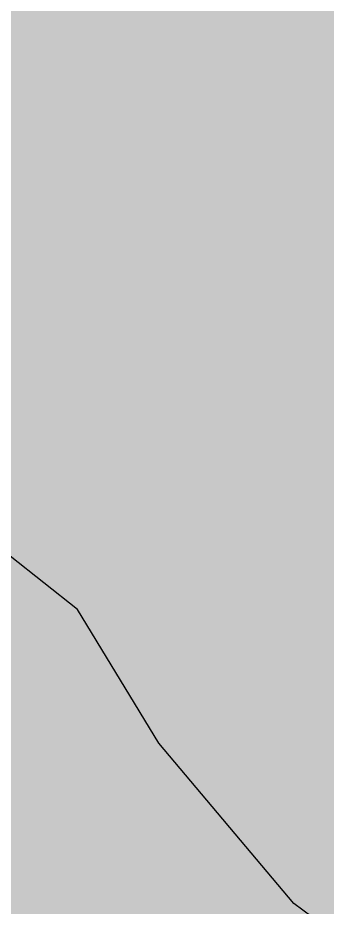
# Model space of a CAD drawing. Header units: inches. Extents: x 3268 to 7018, y 976 to 6708.
# Drawn here: x 6151.4 to 6175.1, y 4345.6 to 4413.8 of the extents above; entities that cross this region are included whole.
import ezdxf

# ---------------------------------------------------------------- set-up
doc = ezdxf.new("R2010")
doc.units = ezdxf.units.IN
doc.header["$MEASUREMENT"] = 0
for name, color, linetype, lineweight in [('0-landscaping', 1, 'Continuous', 25), ('L-PVMT-BRCK-HATC', 252, 'Continuous', 15), ('site_dwg', 8, 'Continuous', 9)]:
    doc.layers.add(name, color=color, linetype=linetype, lineweight=lineweight)

# ---------------------------------------------------------------- blocks, each defined once
blk = doc.blocks.new('site_dwg_dec1-V212-Overall Retail Plan Opt 2')
at = {"layer": '0-landscaping', "color": 213, "flags": 128}
blk.add_lwpolyline([(-112.2937946572909, -51.01856319714818), (-113.6970061503306, -44.31078655997873), (-113.4150734304349, -33.60813601533038), (-111.9789908119983, -25.74425305179204), (-113.5068532182992, -17.10199426285282), (-117.6248491627771, -13.4848525415847), (-117.8740236475202, -9.615914829065444), (-111.664257585882, -0.469966123074414), (-108.9495437625915, 2.620645575184312), (-113.0675397062075, 6.237787295142765), (-116.2805885930357, 10.88512405573681), (-120.5231648285259, 16.43677114294666), (-121.0214998896845, 24.17471959924557), (-115.9658553720873, 36.15941098107111), (-110.910168585371, 48.14415048813941), (-113.0937468457085, 51.88722671996515), (-107.5397389064562, 56.13394474226777), (-101.9856886986962, 60.38071088975891)], dxfattribs=at)
blk = doc.blocks.new('site_dwg-12440225-Overall Retail Plan Opt 2')
at = {"layer": 'L-PVMT-BRCK-HATC'}
h = blk.add_hatch(dxfattribs=at)
h.set_pattern_fill('FP_246', color=53, style=0, pattern_type=2)
h.set_pattern_definition([(41.19300000000002, (24339643.438, 9814490.821), (0.375403592299723, 5.641549445222338), [11.995, -3.998]), (131.193, (24339646.447, 9814493.454), (0.3754035922997256, 5.641549445222338), [11.995, -3.998])])
h.paths.add_polyline_path([(24340944.14260868, 9815161.56902191), (24340946.20790308, 9815192.747086309), (24341054.75702199, 9815287.751801526), (24341063.87239928, 9815424.199854838), (24341015.92996943, 9815427.389928112), (24341020.73005893, 9815499.242452446), (24341068.6233038, 9815496.042956479), (24341085.92457959, 9815756.343615633), (24341038.03025398, 9815759.526984198), (24341042.83057567, 9815831.382984137), (24341090.71518529, 9815828.196758201), (24341094.25579284, 9815881.407237886), (24340999.25292033, 9815989.95425186), (24341037.33064584, 9816562.210287204), (24341145.95890891, 9816657.28427078), (24341149.83738892, 9816715.34122569), (24341101.91933975, 9816718.542378701), (24341106.71858403, 9816790.382251019), (24341154.61183225, 9816787.182754835), (24341172.38615708, 9817054.592693102), (24341124.49183767, 9817057.776154408), (24341129.29215316, 9817129.632061608), (24341177.18540137, 9817126.432565417), (24341191.29366988, 9817337.949903736), (24341143.30704276, 9817341.15563808), (24341148.15635795, 9817412.992162973), (24341196.04622471, 9817409.792895138), (24341198.60298609, 9817448.452610748), (24341103.52900252, 9817557.080873795), (24341063.62171076, 9817559.73488301), (24340904.2315685, 9815164.235268736)])
at = {"xscale": 1.500000000000001, "yscale": 1.500000000000001, "zscale": 1.500000000000001, "rotation": 37.81158375857705}
blk.add_blockref('site_dwg_dec1-V212-Overall Retail Plan Opt 2', (24341148.50873649, 9817100.761658926), dxfattribs=at)

msp = doc.modelspace()

# ---------------------------------------------------------------- block references
at = {"layer": 'site_dwg', "color": 53, "lineweight": 15, "rotation": 3.810000000000009}
msp.add_blockref('site_dwg-12440225-Overall Retail Plan Opt 2', (-23628768.691637, -11408316.78144797), dxfattribs=at)

doc.saveas('drawing.dxf')
